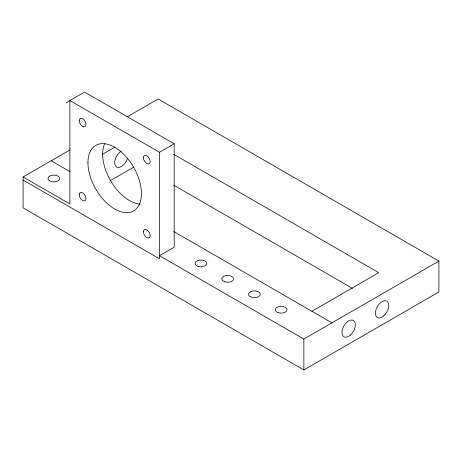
<?xml version="1.0" encoding="UTF-8"?>
<svg xmlns="http://www.w3.org/2000/svg" width="462" height="462" viewBox="0 0 462 462"><rect width="100%" height="100%" fill="white"/><g stroke="black" fill="none" stroke-linecap="round" stroke-linejoin="round"><path stroke-width="0.69" d="M66.28 102.633L84.604 92.059L174.18 143.774L174.18 247.21L159.471 255.7L303.863 339.068L438.9 261.105L438.9 291.978L303.863 369.941L23.1 207.842L23.1 176.969L69.831 149.988M127.044 116.955L158.137 99.007L438.9 261.105M102.472 154.302L114.963 147.089M109.968 180.85L133.709 167.14M23.1 176.969L69.895 203.985L69.895 100.549L159.471 152.264L174.18 143.774M311.885 311.278L378.736 272.684L173.712 154.314M173.712 185.187L352.483 288.404M51.178 160.759L70.016 171.633M173.747 231.52L331.941 322.857M23.1 180.053L159.471 258.789L159.471 152.264M303.863 339.068L303.863 369.941M139.98 204.1A37.815 21.835 60 0 1 110.759 181.029A37.815 21.835 60 0 1 104.539 143.89M127.547 158.218A9.454 5.457 -60 0 1 119.635 167.284A9.454 5.457 -60 0 1 114.738 161.648A9.454 5.457 -60 0 1 121.367 151.109M143.399 231.757A4.764 2.749 60 0 0 148.452 238.046A4.764 2.749 60 0 0 148.452 231.306A4.764 2.749 60 0 0 143.399 231.757M350.387 335.1A9.454 5.457 -60 0 0 353.384 320.461A9.454 5.457 -60 0 0 342.198 330.376A9.454 5.457 -60 0 0 350.387 335.1M79.227 194.704A4.764 2.749 60 0 0 84.28 200.993A4.764 2.749 60 0 0 84.28 194.254A4.764 2.749 60 0 0 79.227 194.704M143.399 157.652A4.764 2.749 60 0 0 148.452 163.941A4.764 2.749 60 0 0 148.452 157.201A4.764 2.749 60 0 0 143.399 157.652M278.182 312.687A5.908 3.413 0 0 0 287.046 309.736A5.908 3.413 0 0 0 278.182 306.78A5.908 3.413 0 0 0 278.182 312.687M49.671 180.925A5.908 3.413 0 0 0 59.558 179.395A5.908 3.413 0 0 0 52.322 175.219A5.908 3.413 0 0 0 49.671 180.925M224.705 281.814A5.908 3.413 0 0 0 233.564 278.857A5.908 3.413 0 0 0 224.705 275.906A5.908 3.413 0 0 0 224.705 281.814M383.807 315.806A9.454 5.457 -60 0 0 386.804 301.16A9.454 5.457 -60 0 0 375.623 311.076A9.454 5.457 -60 0 0 383.807 315.806M87.942 162.688A37.815 21.835 60 0 0 128.055 212.584A37.815 21.835 60 0 0 128.055 159.101A37.815 21.835 60 0 0 87.942 162.688M197.961 266.372A5.908 3.413 0 0 0 206.826 263.421A5.908 3.413 0 0 0 197.961 260.464A5.908 3.413 0 0 0 197.961 266.372M250.219 296.708A5.908 3.413 0 0 0 260.106 295.178A5.908 3.413 0 0 0 252.87 291.002A5.908 3.413 0 0 0 250.219 296.708M79.227 120.605A4.764 2.749 60 0 0 84.28 126.888A4.764 2.749 60 0 0 84.28 120.149A4.764 2.749 60 0 0 79.227 120.605"/></g></svg>
